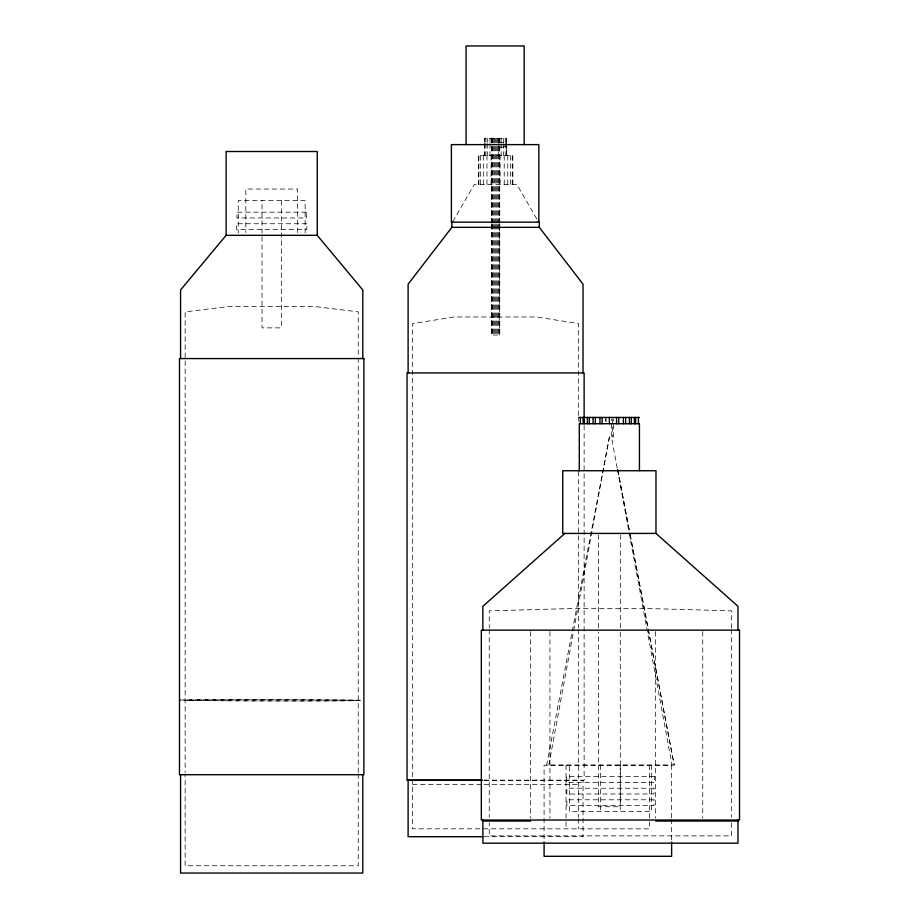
<?xml version="1.0" encoding="UTF-8"?>
<svg xmlns="http://www.w3.org/2000/svg" width="919" height="919" viewBox="0 0 919 919"><rect width="100%" height="100%" fill="white"/><g stroke="black" fill="none" stroke-linecap="round" stroke-linejoin="round"><path stroke-width="0.69" stroke-dasharray="4.59 3.45" d="M499.626 146.167L499.224 147.201M506.036 144.834L506.346 138.287L506.346 142.296M506.725 155.644L506.725 146.431L499.603 146.431M548.827 765.079L609.389 437.099L613.57 437.099L613.536 418.88M609.389 437.099L546.656 765.079L674.201 765.079L629.802 532.825L674.201 765.079M452.872 221.559L474.227 184.57L516.926 184.57L538.281 221.559M506.714 147.764L506.116 145.811M499.178 142.411L506.656 142.376L506.725 138.287L484.428 138.287L484.428 142.296M499.189 147.201L506.668 147.166L506.346 155.644L506.346 143.605M484.256 780.174L583.037 780.174M484.118 780.311L584.128 780.311L584.128 424.567M412.493 784.504L482.67 784.504M484.106 784.504L578.66 784.504M484.256 836.704L583.037 836.704L583.037 780.311M617.683 469.483L629.526 531.412L617.66 469.483M617.177 468.07L611.457 437.099L611.457 418.88M617.476 469.483L628.883 531.412M629.159 532.825L672.03 765.079M731.593 628.056L731.593 610.859L653.696 608.665L567.149 608.665L489.253 610.859L489.253 628.056M731.593 629.492L731.593 817.255M731.593 822.987L731.593 835.888L489.253 835.888L489.253 822.987M702.736 631.583L702.736 818.186M671.628 817.864L671.628 765.194L544.082 765.194L544.082 840.644M671.628 819.288L671.628 840.644M655.672 631.583L655.672 818.186M651.502 765.079L651.502 811.362L569.343 811.362L569.343 765.079M649.664 765.194L649.664 820.345M649.664 821.77L649.664 828.835L412.493 828.812L412.493 780.013M620.291 534.847L620.291 630.721M620.291 632.157L620.291 806.733L598.43 806.733L598.43 632.157M620.233 765.079L620.233 811.362M612.502 418.88L612.502 437.099M606.081 418.168L606.081 421.81M605.38 418.708L605.38 421.224M600.624 765.079L600.624 811.362M598.43 534.847L598.43 630.721M578.66 415.491L578.66 323.637L537.121 317.009L454.032 317.009L412.493 323.637L412.493 778.577M578.66 416.927L578.66 421.224M578.66 471.458L578.66 627.884M578.66 629.32L578.66 817.324M578.66 818.76L578.66 828.812M566.047 765.194L566.047 820.345M566.047 821.77L566.047 828.835M549.941 631.583L549.941 818.186M530.642 631.583L530.642 818.186M512.836 184.57L512.836 155.644L478.317 155.644L478.317 184.57M512.251 155.644L512.251 184.57M510.527 155.644L510.527 184.57M507.782 155.644L507.782 184.57M506.725 146.431L506.725 147.649M505.232 138.287L505.232 142.296M505.232 143.628L505.232 155.644M504.209 155.644L504.209 184.57M503.463 138.287L503.463 142.296M503.463 143.628L503.463 155.644M501.154 138.287L501.154 142.296M501.154 143.628L501.154 155.644M500.039 155.644L500.039 184.57M499.764 138.287L499.764 222.995M499.764 224.431L499.764 334.987L491.389 334.987L491.389 224.431M499.626 138.287L499.626 334.987M499.201 138.287L499.201 222.995M499.201 224.431L499.201 334.987M498.535 138.287L498.535 222.995M498.535 224.431L498.535 334.987M498.466 138.287L498.466 142.296M498.466 143.628L498.466 155.644M497.673 138.287L497.673 222.995M497.673 224.431L497.673 334.987M496.662 138.287L496.662 222.995M496.662 224.431L496.662 334.987M495.582 138.287L495.582 222.995M495.582 224.431L495.582 334.987M494.491 138.287L494.491 222.995M494.491 224.431L494.491 334.987M493.48 138.287L493.48 222.995M493.48 224.431L493.48 334.987M492.687 138.287L492.618 222.995M492.618 224.431L492.618 334.987M491.952 138.287L491.952 222.995M491.952 224.431L491.952 334.987M491.527 138.287L491.527 222.995M491.527 224.431L491.527 334.987M491.389 138.287L491.389 222.995M491.114 155.644L491.114 184.57M490.011 138.287L490.011 142.296M490.011 143.628L490.011 155.644M489.253 629.492L489.253 817.255M487.702 138.287L487.702 142.296M487.702 143.628L487.702 155.644M486.944 155.644L486.944 184.57M485.921 138.287L485.921 142.296M485.921 143.628L485.921 155.644M484.818 138.287L484.818 142.296M484.818 143.628L484.818 155.644M484.428 143.628L484.428 155.644M483.371 155.644L483.371 184.57M480.626 155.644L480.626 184.57M478.902 155.644L478.902 184.57M358.226 772.488L358.226 311.851L314.953 306.567L228.406 306.567L185.133 311.851L185.133 772.488M358.226 773.924L358.226 865.767L185.133 865.767L185.133 773.924M305.131 233.001L305.131 200.606L238.228 200.606L238.228 233.001M297.549 232.518L297.549 189.038L245.821 189.038L245.821 232.518M281.34 200.606L281.34 327.876L262.018 327.876L262.018 200.606M359.685 700.519A91.107 0.632 0.1 0 1 271.679 700.91A91.107 0.632 0.1 0 1 183.674 700.358M180.572 700.198A91.107 0.632 0.1 0 1 271.679 699.646A91.107 0.632 0.1 0 1 362.787 700.358M306.429 212.174L236.93 212.174L236.93 217.964L306.429 217.964L306.429 212.174M306.831 223.754L236.539 223.754L236.539 229.532L306.831 229.532L306.831 223.754M654.512 776.647L566.345 776.647L566.345 782.437L654.512 782.437L654.512 776.647M654.006 788.226L566.839 788.226L566.839 794.005L654.006 794.005L654.006 788.226M653.983 799.794L566.874 799.794L566.874 805.572L653.983 805.572L653.983 799.794M228.406 700.76A86.547 0.597 0.1 0 0 358.226 700.358A86.547 0.597 0.1 0 0 228.406 699.715A86.547 0.597 0.1 0 0 228.406 700.76"/><path stroke-width="1.38" d="M451.849 221.559L451.849 227.338L408.116 284.166L408.116 372.93M362.787 358.571L362.787 289.979L317.227 235.321L317.227 151.509L226.131 151.509L226.131 235.321L180.572 289.979L180.572 358.571M564.875 533.422L482.877 606.299L482.877 630.147M537.822 221.559L539.304 221.559L539.304 227.338L583.037 284.166L583.037 372.93M537.351 222.168L451.39 222.168L451.39 144.616L538.844 144.616L538.844 222.168M451.849 227.338L539.304 227.338M226.131 235.321L317.227 235.321M579.28 417.456L639.44 417.456M655.982 533.422L562.738 533.422L562.738 470.735L655.982 470.735L655.982 533.422L737.968 606.299L737.968 630.147M408.116 780.174L481.43 780.174M482.682 780.311L407.037 780.311L407.037 372.93L584.128 372.93L584.128 417.398M482.877 821.058L530.642 821.058M655.672 821.058L737.968 821.058M482.843 836.704L408.116 836.704L408.116 780.311M737.968 820.035L737.968 843.171L482.877 843.171L482.877 820.035M671.628 842.068L671.628 856.301L544.082 856.301L544.082 842.068M639.44 470.735L639.44 423.728L579.28 423.728L579.28 470.735M638.418 417.456L638.418 423.728M635.626 417.456L635.626 423.728M634.34 417.456L634.34 423.728M631.319 417.456L631.319 423.728M629.377 417.456L629.377 423.728M625.655 417.456L625.655 423.728M623.358 417.456L623.358 423.728M618.763 417.456L618.763 423.728M616.569 417.456L616.569 423.728M609.366 417.456L609.366 423.728M602.163 417.456L602.163 423.728M599.958 417.456L599.958 423.728M595.363 417.456L595.363 423.728M593.077 417.456L593.077 423.728M589.343 417.456L589.343 423.728M587.402 417.456L587.402 423.728M584.381 417.456L584.381 423.728M583.094 417.456L583.094 423.728M580.314 417.456L580.314 423.728M524.163 144.616L524.163 45.95L466.071 45.95L466.071 144.616M362.787 774.706L362.787 873.05L180.572 873.05L180.572 774.706M363.878 358.571L179.481 358.571L179.481 774.706L363.878 774.706L363.878 358.571M739.519 630.147L481.338 630.147L481.338 820.035L739.519 820.035L739.519 630.147"/></g></svg>
